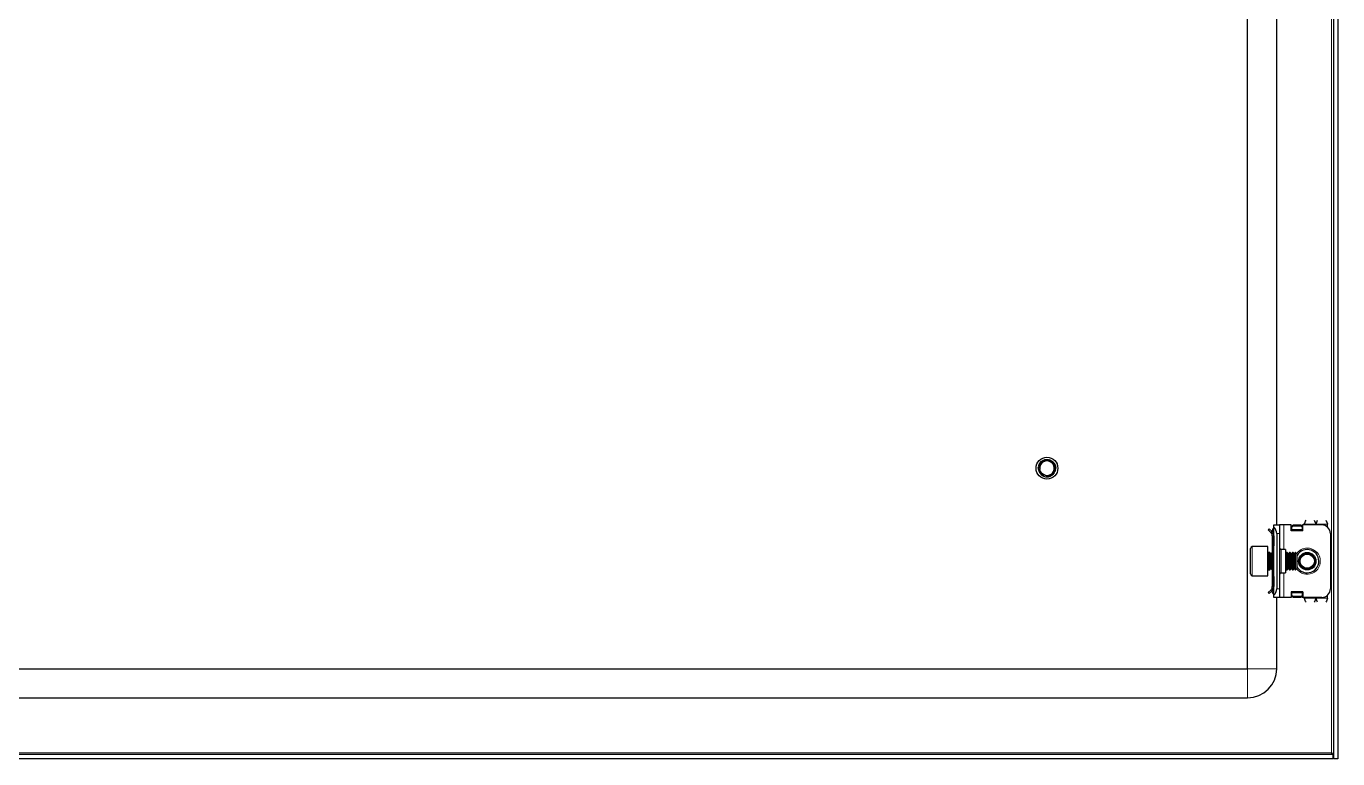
# Model space of a CAD drawing. Header units: millimetres. Extents: x -461 to 1739, y -353 to 961.
# Drawn here: x 1287.9 to 1738.9, y -188.4 to 63.7 of the extents above; entities that cross this region are included whole.
import ezdxf

# ---------------------------------------------------------------- set-up
doc = ezdxf.new("R2010")
doc.units = ezdxf.units.MM

msp = doc.modelspace()

# ---------------------------------------------------------------- linework, layer by layer
at = {"color": 7, "linetype": 'Continuous', "lineweight": 25}
for p, q in [((1737.42, 772.59), (1737.42, -188.41)), ((1738.92, 772.59), (1738.92, -188.41)), ((1707.92, -157.41), (1707.92, 741.59)), ((1717.92, -107.91), (1717.92, 279.59)), ((1637.95, -85.58), (1638.23, -85.51)), ((1638.33, -85.47), (1638.28, -85.48)), ((1639.46, -85.46), (1639.42, -85.46)), ((1639.64, -85.5), (1639.6, -85.49)), ((1639.82, -85.55), (1639.78, -85.54)), ((1640, -85.61), (1639.96, -85.6)), ((1635.92, -88.41), (1635.92, -88.41)), ((1635.93, -88.22), (1635.99, -87.91)), ((1635.93, -88.22), (1635.93, -88.27)), ((1635.95, -88.01), (1635.95, -88.06)), ((1635.99, -87.81), (1635.98, -87.86)), ((1636.03, -87.61), (1636.02, -87.66)), ((1636.09, -87.43), (1636.08, -87.48)), ((1636.14, -87.29), (1636.24, -87.11)), ((1636.15, -87.3), (1636.26, -87.11)), ((1636.63, -89.28), (1636.47, -88.87)), ((1636.66, -86.45), (1636.82, -86.32)), ((1637.39, -85.84), (1637.66, -85.71)), ((1640.36, -85.78), (1640.31, -85.75)), ((1640.36, -85.78), (1640.35, -85.89)), ((1640.53, -85.88), (1640.49, -85.86)), ((1640.7, -86), (1640.66, -85.97)), ((1640.7, -86), (1640.91, -86.18)), ((1640.87, -86.13), (1640.83, -86.1)), ((1641.02, -86.26), (1640.98, -86.23)), ((1641.15, -86.4), (1641.12, -86.37)), ((1641.74, -87.38), (1641.74, -87.37)), ((1641.84, -89.12), (1641.76, -89.35)), ((1641.8, -87.55), (1641.78, -87.51)), ((1641.79, -89.31), (1641.8, -89.26)), ((1641.85, -87.73), (1641.83, -87.69)), ((1641.84, -89.12), (1641.85, -89.07)), ((1641.88, -87.91), (1641.87, -87.87)), ((1641.88, -88.92), (1641.89, -88.87)), ((1641.91, -88.1), (1641.9, -88.06)), ((1641.92, -88.3), (1641.9, -88.54)), ((1641.92, -88.51), (1641.9, -88.76)), ((1641.91, -88.71), (1641.91, -88.66)), ((1641.92, -88.3), (1641.92, -88.25)), ((1641.92, -88.51), (1641.92, -88.46)), ((1636.76, -90.49), (1636.64, -90.36)), ((1636.65, -90.37), (1636.67, -90.39)), ((1636.76, -90.49), (1636.8, -90.53)), ((1636.91, -90.63), (1636.94, -90.67)), ((1637.06, -90.77), (1637.1, -90.8)), ((1637.23, -90.89), (1637.27, -90.92)), ((1638.73, -91.41), (1639.47, -91.34)), ((1639.62, -91.33), (1639.66, -91.32)), ((1639.81, -91.28), (1639.85, -91.27)), ((1640, -91.21), (1640.04, -91.2)), ((1640.37, -91.04), (1640.15, -91.12)), ((1640.19, -91.13), (1640.23, -91.11)), ((1640.55, -90.94), (1640.35, -91.05)), ((1640.37, -90.97), (1640.42, -91.02)), ((1640.37, -91.04), (1640.42, -91.02)), ((1641, -90.58), (1641.03, -90.55)), ((1716.92, -107.91), (1718.92, -107.91)), ((1716.92, -108.68), (1716.92, -107.91)), ((1718.92, -107.91), (1718.92, -110.91)), ((1720.42, -107.91), (1718.92, -107.91)), ((1722.92, -107.91), (1720.42, -107.91)), ((1722.92, -109.91), (1722.92, -107.91)), ((1723.17, -108.29), (1723.67, -107.94)), ((1723.67, -107.94), (1723.67, -108.29)), ((1723.67, -107.94), (1726.17, -107.94)), ((1726.17, -108.29), (1726.17, -107.94)), ((1726.17, -107.94), (1726.67, -108.29)), ((1726.72, -108.03), (1726.72, -109.91)), ((1726.92, -108.03), (1726.72, -108.03)), ((1726.92, -109.91), (1726.92, -107.91)), ((1733.42, -107.91), (1726.92, -107.91)), ((1727.42, -107.91), (1727.42, -107.66)), ((1735.42, -108.68), (1735.42, -107.66)), ((1715.36, -109.27), (1715.01, -109.63)), ((1715.99, -110.6), (1715.01, -109.63)), ((1716.34, -110.25), (1715.36, -109.27)), ((1715.99, -110.6), (1716.34, -110.25)), ((1716.42, -109.91), (1716.42, -110.31)), ((1716.42, -111.66), (1716.92, -111.66)), ((1716.42, -111.66), (1716.42, -115.16)), ((1716.72, -109.21), (1716.92, -109)), ((1716.92, -132.15), (1716.92, -108.68)), ((1716.92, -111.66), (1716.92, -115.16)), ((1717.92, -110.91), (1717.92, -129.91)), ((1718.92, -110.91), (1718.92, -129.91)), ((1726.92, -109.91), (1722.92, -109.91)), ((1723.67, -108.29), (1723.17, -108.65)), ((1723.17, -108.65), (1723.17, -108.29)), ((1723.17, -109.56), (1723.17, -108.65)), ((1723.17, -109.91), (1723.17, -109.56)), ((1723.67, -108.29), (1726.17, -108.29)), ((1726.67, -108.65), (1726.17, -108.29)), ((1726.67, -108.29), (1726.67, -108.65)), ((1726.67, -108.65), (1726.67, -109.56)), ((1726.67, -109.56), (1726.67, -109.91)), ((1736.42, -110.91), (1736.42, -129.91)), ((1708.92, -118.04), (1708.92, -116.01)), ((1714.92, -115.41), (1709.52, -115.41)), ((1714.92, -117.72), (1714.92, -115.41)), ((1716.92, -115.16), (1716.42, -115.16)), ((1716.42, -115.16), (1716.42, -117.41)), ((1720.92, -116.41), (1719.42, -116.41)), ((1720.92, -116.41), (1720.92, -124.41)), ((1708.92, -124.81), (1708.92, -118.04)), ((1714.92, -125.41), (1714.92, -117.72)), ((1715.54, -117.41), (1715.17, -117.41)), ((1715.92, -117.97), (1715.54, -117.41)), ((1715.54, -122.94), (1715.54, -117.41)), ((1716.31, -117.41), (1715.92, -117.97)), ((1715.92, -122.47), (1715.92, -117.97)), ((1716.54, -117.41), (1716.31, -117.41)), ((1716.31, -122.94), (1716.31, -117.41)), ((1716.92, -117.97), (1716.54, -117.41)), ((1716.54, -122.94), (1716.54, -117.41)), ((1721.31, -117.41), (1720.92, -117.97)), ((1721.54, -117.41), (1721.31, -117.41)), ((1721.31, -122.94), (1721.31, -117.41)), ((1721.92, -117.97), (1721.54, -117.41)), ((1721.54, -122.94), (1721.54, -117.41)), ((1722.31, -117.41), (1721.92, -117.97)), ((1721.92, -122.47), (1721.92, -117.97)), ((1722.54, -117.41), (1722.31, -117.41)), ((1722.31, -122.94), (1722.31, -117.41)), ((1722.92, -117.97), (1722.54, -117.41)), ((1722.54, -122.94), (1722.54, -117.41)), ((1723.31, -117.41), (1722.92, -117.97)), ((1722.92, -122.47), (1722.92, -117.97)), ((1723.54, -117.41), (1723.31, -117.41)), ((1723.31, -122.94), (1723.31, -117.41)), ((1723.92, -117.97), (1723.54, -117.41)), ((1723.54, -122.94), (1723.54, -117.41)), ((1724.31, -117.41), (1723.92, -117.97)), ((1723.92, -122.47), (1723.92, -117.97)), ((1724.37, -117.41), (1724.31, -117.41)), ((1724.31, -122.94), (1724.31, -117.41)), ((1724.92, -117.97), (1724.37, -117.41)), ((1724.37, -118.8), (1724.37, -117.41)), ((1724.37, -123.41), (1724.37, -118.8)), ((1724.92, -119.1), (1724.92, -117.97)), ((1724.92, -122.86), (1724.92, -119.1)), ((1709.52, -125.41), (1714.92, -125.41)), ((1715.17, -123.41), (1715.54, -123.41)), ((1715.54, -123.41), (1715.92, -122.86)), ((1715.54, -123.41), (1715.54, -122.94)), ((1715.92, -122.86), (1715.92, -122.47)), ((1715.92, -122.86), (1716.31, -123.41)), ((1716.31, -123.41), (1716.31, -122.94)), ((1716.31, -123.41), (1716.54, -123.41)), ((1716.42, -123.41), (1716.42, -125.66)), ((1716.42, -125.66), (1716.42, -129.16)), ((1716.42, -125.66), (1716.92, -125.66)), ((1716.54, -123.41), (1716.92, -122.86)), ((1716.54, -123.41), (1716.54, -122.94)), ((1716.92, -125.66), (1716.92, -129.16)), ((1719.42, -124.41), (1720.92, -124.41)), ((1720.92, -122.86), (1721.31, -123.41)), ((1721.31, -123.41), (1721.31, -122.94)), ((1721.31, -123.41), (1721.54, -123.41)), ((1721.54, -123.41), (1721.92, -122.86)), ((1721.54, -123.41), (1721.54, -122.94)), ((1721.92, -122.86), (1721.92, -122.47)), ((1721.92, -122.86), (1722.31, -123.41)), ((1722.31, -123.41), (1722.31, -122.94)), ((1722.31, -123.41), (1722.54, -123.41)), ((1722.54, -123.41), (1722.92, -122.86)), ((1722.54, -123.41), (1722.54, -122.94)), ((1722.92, -122.86), (1722.92, -122.47)), ((1722.92, -122.86), (1723.31, -123.41)), ((1723.31, -123.41), (1723.31, -122.94)), ((1723.31, -123.41), (1723.54, -123.41)), ((1723.54, -123.41), (1723.92, -122.86)), ((1723.54, -123.41), (1723.54, -122.94)), ((1723.92, -122.86), (1723.92, -122.47)), ((1723.92, -122.86), (1724.31, -123.41)), ((1724.31, -123.41), (1724.31, -122.94)), ((1724.31, -123.41), (1724.37, -123.41)), ((1724.37, -123.41), (1724.92, -122.86)), ((1715.99, -130.22), (1715.01, -131.2)), ((1716.34, -130.58), (1715.36, -131.55)), ((1715.99, -130.22), (1716.34, -130.58)), ((1716.42, -129.16), (1716.92, -129.16)), ((1716.42, -130.91), (1716.42, -130.45)), ((1718.92, -129.91), (1718.92, -132.91)), ((1715.36, -131.55), (1715.01, -131.2)), ((1716.92, -131.83), (1716.72, -131.62)), ((1716.92, -132.91), (1716.92, -132.15)), ((1718.92, -132.91), (1716.92, -132.91)), ((1717.92, -157.41), (1717.92, -132.91)), ((1720.42, -132.91), (1718.92, -132.91)), ((1722.92, -132.91), (1720.42, -132.91)), ((1726.92, -130.91), (1722.92, -130.91)), ((1722.92, -130.91), (1722.92, -132.91)), ((1723.17, -131.27), (1723.17, -130.91)), ((1723.17, -132.18), (1723.17, -131.27)), ((1723.17, -132.18), (1723.67, -132.53)), ((1723.17, -132.53), (1723.17, -132.18)), ((1723.67, -132.89), (1723.17, -132.53)), ((1726.17, -132.53), (1723.67, -132.53)), ((1723.67, -132.53), (1723.67, -132.89)), ((1726.17, -132.89), (1723.67, -132.89)), ((1726.17, -132.53), (1726.67, -132.18)), ((1726.17, -132.89), (1726.17, -132.53)), ((1726.67, -132.53), (1726.17, -132.89)), ((1726.67, -130.91), (1726.67, -131.27)), ((1726.67, -131.27), (1726.67, -132.18)), ((1726.67, -132.18), (1726.67, -132.53)), ((1726.72, -130.91), (1726.72, -132.8)), ((1726.72, -132.8), (1726.92, -132.8)), ((1726.92, -130.91), (1726.92, -132.91)), ((1733.42, -132.91), (1726.92, -132.91)), ((1727.42, -133.16), (1727.42, -132.91)), ((1735.42, -133.16), (1735.42, -132.15)), ((823.92, -157.41), (1707.92, -157.41)), ((1278.42, -167.41), (1707.92, -167.41)), ((1737.22, -186.91), (794.62, -186.91)), ((1737.22, -188.41), (794.62, -188.41)), ((1736.82, -186.31), (1737.07, -186.91)), ((1737.22, -186.91), (1737.22, -188.41)), ((1738.92, -188.41), (1737.42, -188.41))]:
    msp.add_line(p, q, dxfattribs=at)
at = {"color": 8, "linetype": 'Continuous', "lineweight": 18}
for p, q in [((1736.82, 770.49), (1736.82, -186.31)), ((1720.42, -107.91), (1720.42, -116.41)), ((1727.42, -107.66), (1731.42, -107.66)), ((1735.42, -107.66), (1731.42, -107.66)), ((1716.92, -109.91), (1716.42, -109.91)), ((1716.92, -109.41), (1716.72, -109.21)), ((1718.92, -110.91), (1717.92, -110.91)), ((1726.67, -109.56), (1723.17, -109.56)), ((1709.52, -115.41), (1709.52, -117.72)), ((1719.42, -116.41), (1719.42, -124.41)), ((1709.52, -117.72), (1709.52, -125.41)), ((1715.17, -117.41), (1715.17, -123.41)), ((1720.42, -124.41), (1720.42, -132.91)), ((1717.92, -129.91), (1718.92, -129.91)), ((1716.92, -130.91), (1716.42, -130.91)), ((1716.92, -131.41), (1716.72, -131.62)), ((1723.17, -131.27), (1726.67, -131.27)), ((1731.42, -133.16), (1727.42, -133.16)), ((1735.42, -133.16), (1731.42, -133.16)), ((1707.92, -157.41), (1707.92, -167.41)), ((1707.92, -157.41), (1717.92, -157.41)), ((1736.82, -186.31), (795.02, -186.31))]:
    msp.add_line(p, q, dxfattribs=at)
at = {"color": 7, "linetype": 'Continuous', "lineweight": 25}
for centre, radius in [((1638.92, -88.41), 3.75), ((1728.42, -120.41), 3), ((1728.42, -120.41), 2.76), ((1728.42, -120.41), 2.45)]:
    msp.add_circle(centre, radius, dxfattribs=at)
for centre, radius, start, end in [((1638.92, -88.41), 3, 180, 220.7437), ((1638.92, -88.41), 2.5, 168.5944, 190.5165), ((1638.92, -88.41), 2.5, 108.5944, 168.5944), ((1638.92, -88.41), 2.5, 48.5944, 108.5944), ((1638.92, -88.41), 2.5, 288.5944, 348.5944), ((1638.92, -88.41), 2.5, 348.5944, 48.5944), ((1638.92, -88.41), 3, 239.9286, 266.2193), ((1638.92, -88.41), 2.5, 255.8881, 288.5944), ((1733.42, -110.91), 3, 0, 90), ((1717.42, -109.91), 1, 135, 180), ((1714.92, -110.91), 3, 0, 48.1897), ((1709.52, -116.01), 0.6, 90, 180), ((1715.17, -117.16), 0.25, 180, 270), ((1719.42, -115.91), 0.5, 180, 270), ((1728.42, -120.41), 4, 270, 151.045), ((1709.52, -124.81), 0.6, 180, 270), ((1715.17, -123.66), 0.25, 90, 180), ((1719.42, -124.91), 0.5, 90, 180), ((1728.42, -120.41), 4, 208.955, 270), ((1714.92, -129.91), 3, 311.8103, 0), ((1733.42, -129.91), 3, 270, 0), ((1717.42, -130.91), 1, 180, 225), ((1707.92, -157.41), 10, 270, 0)]:
    msp.add_arc(centre, radius, start, end, dxfattribs=at)
at = {"color": 8, "linetype": 'Continuous', "lineweight": 18}
for start, end in [(215.4622, 90), (90, 144.5378)]:
    msp.add_arc((1728.42, -120.41), 4.5, start, end, dxfattribs=at)
at = {"color": 7, "linetype": 'Continuous', "lineweight": 25}
for points, knots in [([(1637.75, -85.65), (1637.75, -85.65), (1637.73, -85.66), (1637.72, -85.67), (1637.71, -85.67)], [0, 0, 0, 0, 0.476486, 1, 1, 1, 1]), ([(1637.84, -86.07), (1637.85, -86.05), (1637.85, -86), (1637.84, -85.91), (1637.81, -85.82), (1637.77, -85.74), (1637.73, -85.69), (1637.71, -85.67)], [0, 0, 0, 0, 0.114393, 0.350182, 0.585971, 0.790611, 1, 1, 1, 1]), ([(1637.75, -85.65), (1637.77, -85.64), (1637.84, -85.62), (1637.9, -85.6), (1637.95, -85.6)], [0, 0, 0, 0, 0.301025, 1, 1, 1, 1]), ([(1637.75, -85.65), (1637.78, -85.67), (1637.83, -85.72), (1637.89, -85.8), (1637.93, -85.88), (1637.95, -85.96), (1637.96, -86.03), (1637.95, -86.06), (1637.95, -86.07)], [0, 0, 0, 0, 0.218347, 0.41099, 0.598711, 0.777744, 0.945667, 1, 1, 1, 1]), ([(1637.95, -85.58), (1637.94, -85.58), (1637.92, -85.59), (1637.91, -85.59), (1637.9, -85.59)], [0, 0, 0, 0, 0.476579, 1, 1, 1, 1]), ([(1637.98, -86.07), (1637.98, -86.07), (1637.99, -86.03), (1638, -85.96), (1638, -85.86), (1637.98, -85.76), (1637.95, -85.67), (1637.92, -85.62), (1637.9, -85.59)], [0, 0, 0, 0, 0.019058, 0.219488, 0.419831, 0.620151, 0.807785, 1, 1, 1, 1]), ([(1637.95, -85.58), (1637.97, -85.6), (1638.02, -85.65), (1638.06, -85.74), (1638.09, -85.82), (1638.1, -85.9), (1638.09, -85.98), (1638.08, -86.02), (1638.08, -86.03)], [0, 0, 0, 0, 0.213002, 0.396975, 0.575181, 0.744364, 0.902779, 1, 1, 1, 1]), ([(1638.14, -85.52), (1638.13, -85.52), (1638.12, -85.52), (1638.1, -85.53), (1638.09, -85.53)], [0, 0, 0, 0, 0.478977, 1, 1, 1, 1]), ([(1638.1, -86.03), (1638.11, -86.01), (1638.13, -85.95), (1638.15, -85.87), (1638.16, -85.78), (1638.15, -85.66), (1638.11, -85.58), (1638.09, -85.53)], [0, 0, 0, 0, 0.147065, 0.321231, 0.495346, 0.669443, 1, 1, 1, 1]), ([(1638.14, -85.52), (1638.16, -85.55), (1638.2, -85.6), (1638.23, -85.69), (1638.24, -85.77), (1638.24, -85.86), (1638.22, -85.93), (1638.19, -85.99), (1638.17, -86.02), (1638.17, -86.03)], [0, 0, 0, 0, 0.195461, 0.359649, 0.517607, 0.666788, 0.806268, 0.936243, 1, 1, 1, 1]), ([(1638.21, -85.98), (1638.21, -85.98), (1638.25, -85.93), (1638.28, -85.85), (1638.31, -85.73), (1638.31, -85.65), (1638.3, -85.56), (1638.29, -85.51), (1638.28, -85.48)], [0, 0, 0, 0, 0.001313, 0.309582, 0.493731, 0.677835, 0.837663, 1, 1, 1, 1]), ([(1638.33, -85.47), (1638.34, -85.5), (1638.36, -85.55), (1638.38, -85.64), (1638.38, -85.72), (1638.36, -85.8), (1638.33, -85.89), (1638.28, -85.94), (1638.25, -85.98)], [0, 0, 0, 0, 0.162579, 0.32416, 0.478216, 0.623372, 0.759205, 1, 1, 1, 1]), ([(1638.28, -85.49), (1638.3, -85.48), (1638.42, -85.44), (1638.55, -85.43), (1638.66, -85.43)], [0, 0, 0, 0, 0.169871, 1, 1, 1, 1]), ([(1638.33, -85.47), (1638.36, -85.47), (1638.68, -85.41), (1639.32, -85.4), (1639.97, -85.58), (1640.31, -85.75), (1640.37, -85.79)], [0, 0, 0, 0, 0.044285, 0.46488, 0.894202, 1, 1, 1, 1]), ([(1638.76, -85.44), (1638.83, -85.43), (1638.99, -85.4), (1639.16, -85.42), (1639.27, -85.43)], [0, 0, 0, 0, 0.399625, 1, 1, 1, 1]), ([(1639.42, -85.47), (1639.47, -85.48), (1639.62, -85.48), (1639.77, -85.53), (1639.86, -85.56)], [0, 0, 0, 0, 0.353316, 1, 1, 1, 1]), ([(1636.41, -88.13), (1636.41, -88.14), (1636.39, -88.17), (1636.35, -88.22), (1636.3, -88.28), (1636.23, -88.33), (1636.15, -88.37), (1636.07, -88.4), (1635.99, -88.41), (1635.95, -88.41), (1635.92, -88.41)], [0, 0, 0, 0, 0.060221, 0.18113, 0.301988, 0.42281, 0.589437, 0.75603, 0.87711, 1, 1, 1, 1]), ([(1635.92, -88.42), (1635.92, -88.37), (1635.92, -88.29), (1635.94, -88.22), (1635.94, -88.19)], [0, 0, 0, 0, 0.659859, 1, 1, 1, 1]), ([(1635.92, -88.42), (1635.96, -88.41), (1636.02, -88.37), (1636.11, -88.35), (1636.17, -88.34), (1636.2, -88.34)], [0, 0, 0, 0, 0.371226, 0.708872, 1, 1, 1, 1]), ([(1636.86, -90.2), (1636.83, -90.17), (1636.58, -89.95), (1636.24, -89.49), (1636, -88.88), (1635.94, -88.53), (1635.92, -88.41)], [0, 0, 0, 0, 0.050685, 0.485619, 0.826643, 1, 1, 1, 1]), ([(1635.93, -88.22), (1635.96, -88.2), (1636.03, -88.17), (1636.12, -88.16), (1636.22, -88.16), (1636.3, -88.17), (1636.35, -88.19), (1636.37, -88.2)], [0, 0, 0, 0, 0.235039, 0.445532, 0.651268, 0.847853, 1, 1, 1, 1]), ([(1636.28, -88.29), (1636.25, -88.27), (1636.2, -88.25), (1636.1, -88.24), (1636.01, -88.24), (1635.96, -88.26), (1635.93, -88.27)], [0, 0, 0, 0, 0.237597, 0.516729, 0.755527, 1, 1, 1, 1]), ([(1635.95, -88.01), (1635.99, -88), (1636.05, -87.98), (1636.15, -87.97), (1636.24, -87.98), (1636.32, -88.01), (1636.38, -88.04), (1636.41, -88.06), (1636.42, -88.07)], [0, 0, 0, 0, 0.214065, 0.402363, 0.585629, 0.760234, 0.923894, 1, 1, 1, 1]), ([(1636.39, -88.17), (1636.36, -88.15), (1636.31, -88.11), (1636.22, -88.08), (1636.13, -88.05), (1636.03, -88.05), (1635.98, -88.06), (1635.95, -88.06)], [0, 0, 0, 0, 0.189173, 0.404697, 0.62022, 0.807935, 1, 1, 1, 1]), ([(1636.45, -88.06), (1636.44, -88.05), (1636.41, -88.02), (1636.34, -87.96), (1636.26, -87.91), (1636.17, -87.87), (1636.07, -87.85), (1636.01, -87.86), (1635.98, -87.86)], [0, 0, 0, 0, 0.069872, 0.258455, 0.446951, 0.635422, 0.81547, 1, 1, 1, 1]), ([(1635.99, -87.81), (1636.02, -87.8), (1636.09, -87.79), (1636.18, -87.79), (1636.27, -87.82), (1636.34, -87.85), (1636.4, -87.89), (1636.43, -87.93), (1636.45, -87.94)], [0, 0, 0, 0, 0.208898, 0.388587, 0.562428, 0.727295, 0.881578, 1, 1, 1, 1]), ([(1636.45, -87.92), (1636.44, -87.9), (1636.4, -87.85), (1636.34, -87.79), (1636.27, -87.74), (1636.19, -87.7), (1636.11, -87.67), (1636.05, -87.66), (1636.02, -87.66)], [0, 0, 0, 0, 0.137266, 0.30795, 0.478578, 0.649185, 0.822833, 1, 1, 1, 1]), ([(1636.03, -87.61), (1636.06, -87.61), (1636.12, -87.61), (1636.21, -87.63), (1636.29, -87.66), (1636.36, -87.7), (1636.41, -87.75), (1636.46, -87.81), (1636.47, -87.84), (1636.48, -87.86)], [0, 0, 0, 0, 0.165667, 0.330522, 0.488809, 0.638525, 0.778629, 0.909213, 1, 1, 1, 1]), ([(1636.45, -87.78), (1636.45, -87.76), (1636.42, -87.72), (1636.37, -87.66), (1636.3, -87.59), (1636.23, -87.53), (1636.15, -87.5), (1636.1, -87.48), (1636.08, -87.48)], [0, 0, 0, 0, 0.076151, 0.276704, 0.47712, 0.677473, 0.837574, 1, 1, 1, 1]), ([(1636.09, -87.43), (1636.3, -87.01), (1636.61, -86.36), (1637.2, -85.97), (1637.4, -85.83)], [0, 0, 0, 0, 0.657042, 1, 1, 1, 1]), ([(1636.09, -87.43), (1636.12, -87.44), (1636.18, -87.44), (1636.25, -87.48), (1636.32, -87.52), (1636.38, -87.57), (1636.43, -87.63), (1636.46, -87.69), (1636.48, -87.75), (1636.48, -87.78), (1636.48, -87.79)], [0, 0, 0, 0, 0.154027, 0.307095, 0.452862, 0.590123, 0.718565, 0.838856, 0.95247, 1, 1, 1, 1]), ([(1636.16, -87.3), (1636.18, -87.24), (1636.21, -87.12), (1636.27, -87), (1636.31, -86.94)], [0, 0, 0, 0, 0.462482, 1, 1, 1, 1]), ([(1636.29, -87.03), (1636.32, -86.96), (1636.46, -86.61), (1636.78, -86.29), (1637.05, -86.07), (1637.09, -86.04)], [0, 0, 0, 0, 0.17549, 0.867074, 1, 1, 1, 1]), ([(1636.38, -86.89), (1636.39, -86.84), (1636.5, -86.54), (1636.74, -86.33), (1636.95, -86.16)], [0, 0, 0, 0, 0.1718651, 1, 1, 1, 1]), ([(1636.42, -88.08), (1636.41, -88.19), (1636.39, -88.45), (1636.44, -88.72), (1636.47, -88.87)], [0, 0, 0, 0, 0.4085207, 1, 1, 1, 1]), ([(1636.47, -87.92), (1636.47, -87.93), (1636.46, -87.97), (1636.44, -88.03), (1636.42, -88.07), (1636.42, -88.08)], [0, 0, 0, 0, 0.157682, 0.80304, 1, 1, 1, 1]), ([(1637.77, -86.05), (1637.7, -86.09), (1637.38, -86.27), (1636.89, -86.74), (1636.58, -87.33), (1636.49, -87.67), (1636.47, -87.72)], [0, 0, 0, 0, 0.104785, 0.513079, 0.918136, 1, 1, 1, 1]), ([(1636.47, -87.72), (1636.48, -87.76), (1636.49, -87.82), (1636.48, -87.89), (1636.47, -87.92)], [0, 0, 0, 0, 0.544473, 1, 1, 1, 1]), ([(1636.66, -86.45), (1636.65, -86.45), (1636.64, -86.47), (1636.62, -86.49), (1636.61, -86.5)], [0, 0, 0, 0, 0.2967964, 1, 1, 1, 1]), ([(1637.92, -90.65), (1637.84, -90.61), (1637.52, -90.45), (1637.01, -90.04), (1636.76, -89.53), (1636.63, -89.28)], [0, 0, 0, 0, 0.1306517, 0.5600073, 1, 1, 1, 1]), ([(1636.65, -90.37), (1636.67, -90.35), (1636.7, -90.3), (1636.76, -90.24), (1636.82, -90.21), (1636.85, -90.2), (1636.86, -90.2)], [0, 0, 0, 0, 0.315056, 0.630194, 0.945514, 1, 1, 1, 1]), ([(1636.78, -86.31), (1636.78, -86.32), (1636.77, -86.33), (1636.76, -86.34), (1636.75, -86.34)], [0, 0, 0, 0, 0.484232, 1, 1, 1, 1]), ([(1636.86, -90.2), (1636.87, -90.19), (1636.91, -90.18), (1637, -90.17), (1637.1, -90.19), (1637.19, -90.23), (1637.27, -90.28), (1637.35, -90.36), (1637.43, -90.48), (1637.45, -90.56), (1637.46, -90.6)], [0, 0, 0, 0, 0.0736464, 0.1695635, 0.351373, 0.4388934, 0.519676, 0.6829056, 0.8511995, 1, 1, 1, 1]), ([(1636.92, -86.18), (1636.91, -86.19), (1636.9, -86.2), (1636.89, -86.21), (1636.88, -86.21)], [0, 0, 0, 0, 0.485158, 1, 1, 1, 1]), ([(1637.06, -86.06), (1637.06, -86.07), (1637.04, -86.08), (1637.03, -86.09), (1637.03, -86.09)], [0, 0, 0, 0, 0.484546, 1, 1, 1, 1]), ([(1637.22, -85.95), (1637.21, -85.95), (1637.2, -85.96), (1637.19, -85.97), (1637.18, -85.97)], [0, 0, 0, 0, 0.4826873, 1, 1, 1, 1]), ([(1637.22, -85.95), (1637.23, -85.94), (1637.28, -85.9), (1637.34, -85.88), (1637.38, -85.86)], [0, 0, 0, 0, 0.230751, 1, 1, 1, 1]), ([(1637.39, -85.84), (1637.38, -85.84), (1637.37, -85.85), (1637.35, -85.86), (1637.35, -85.86)], [0, 0, 0, 0, 0.4801941, 1, 1, 1, 1]), ([(1637.39, -85.84), (1637.42, -85.86), (1637.48, -85.89), (1637.55, -85.96), (1637.58, -86.01), (1637.6, -86.04)], [0, 0, 0, 0, 0.3628583, 0.6934345, 1, 1, 1, 1]), ([(1637.75, -86.1), (1637.73, -86.09), (1637.69, -86.09), (1637.63, -86.06), (1637.55, -86.01), (1637.47, -85.93), (1637.43, -85.87), (1637.4, -85.83)], [0, 0, 0, 0, 0.084477, 0.253367, 0.470159, 0.686909, 1, 1, 1, 1]), ([(1637.57, -85.74), (1637.56, -85.74), (1637.54, -85.75), (1637.53, -85.76), (1637.52, -85.76)], [0, 0, 0, 0, 0.477867, 1, 1, 1, 1]), ([(1637.68, -86.04), (1637.68, -86.02), (1637.67, -85.97), (1637.63, -85.9), (1637.59, -85.82), (1637.54, -85.78), (1637.52, -85.76)], [0, 0, 0, 0, 0.154183, 0.462567, 0.728091, 1, 1, 1, 1]), ([(1637.57, -85.74), (1637.6, -85.76), (1637.65, -85.8), (1637.72, -85.87), (1637.77, -85.95), (1637.79, -86.02), (1637.8, -86.05), (1637.8, -86.06)], [0, 0, 0, 0, 0.2607623, 0.4948046, 0.7237939, 0.9427899, 1, 1, 1, 1]), ([(1638.13, -86.04), (1638.11, -86.05), (1638.07, -86.06), (1637.99, -86.07), (1637.89, -86.07), (1637.82, -86.06), (1637.78, -86.05), (1637.77, -86.05)], [0, 0, 0, 0, 0.0990109, 0.3882762, 0.6130099, 0.8953836, 1, 1, 1, 1]), ([(1638.39, -85.81), (1638.39, -85.83), (1638.36, -85.88), (1638.3, -85.95), (1638.21, -86.01), (1638.15, -86.03), (1638.13, -86.04)], [0, 0, 0, 0, 0.153621, 0.528305, 0.811762, 1, 1, 1, 1]), ([(1638.25, -85.98), (1638.27, -85.96), (1638.32, -85.92), (1638.37, -85.86), (1638.39, -85.82), (1638.39, -85.81)], [0, 0, 0, 0, 0.4133204, 0.8335068, 1, 1, 1, 1]), ([(1640.37, -86.09), (1640.31, -86.06), (1639.98, -85.88), (1639.31, -85.7), (1638.69, -85.74), (1638.39, -85.81), (1638.39, -85.81)], [0, 0, 0, 0, 0.102158, 0.551599, 0.99962, 1, 1, 1, 1]), ([(1640.29, -86.07), (1640.29, -86.06), (1640.29, -86.03), (1640.3, -85.97), (1640.32, -85.88), (1640.36, -85.82), (1640.37, -85.79)], [0, 0, 0, 0, 0.058255, 0.305509, 0.64716, 1, 1, 1, 1]), ([(1640.37, -86.09), (1640.39, -86.07), (1640.43, -86.02), (1640.47, -85.94), (1640.48, -85.88), (1640.49, -85.86)], [0, 0, 0, 0, 0.351509, 0.671861, 1, 1, 1, 1]), ([(1640.58, -86.54), (1640.57, -86.53), (1640.53, -86.5), (1640.48, -86.43), (1640.43, -86.35), (1640.4, -86.26), (1640.38, -86.18), (1640.37, -86.12), (1640.37, -86.09)], [0, 0, 0, 0, 0.066273, 0.267344, 0.423096, 0.618734, 0.814089, 1, 1, 1, 1]), ([(1640.53, -85.88), (1640.53, -85.92), (1640.53, -85.99), (1640.5, -86.08), (1640.45, -86.16), (1640.42, -86.21), (1640.39, -86.23), (1640.39, -86.23)], [0, 0, 0, 0, 0.275174, 0.522846, 0.765225, 0.99702, 1, 1, 1, 1]), ([(1640.39, -90.97), (1640.46, -90.92), (1640.81, -90.69), (1641.3, -90.18), (1641.53, -89.63), (1641.63, -89.38)], [0, 0, 0, 0, 0.128781, 0.613629, 1, 1, 1, 1]), ([(1640.41, -86.28), (1640.42, -86.28), (1640.46, -86.25), (1640.52, -86.2), (1640.59, -86.13), (1640.64, -86.05), (1640.65, -86), (1640.66, -85.97)], [0, 0, 0, 0, 0.084965, 0.329338, 0.573716, 0.784411, 1, 1, 1, 1]), ([(1640.7, -86), (1640.7, -86.03), (1640.69, -86.1), (1640.65, -86.19), (1640.6, -86.27), (1640.54, -86.33), (1640.49, -86.37), (1640.46, -86.38), (1640.45, -86.38)], [0, 0, 0, 0, 0.2228312, 0.4200991, 0.6124087, 0.7958503, 0.9678945, 1, 1, 1, 1]), ([(1640.47, -86.41), (1640.47, -86.41), (1640.5, -86.4), (1640.57, -86.37), (1640.65, -86.32), (1640.73, -86.25), (1640.79, -86.18), (1640.81, -86.12), (1640.83, -86.1)], [0, 0, 0, 0, 0.002693, 0.20821, 0.413641, 0.619057, 0.807274, 1, 1, 1, 1]), ([(1640.87, -86.13), (1640.86, -86.16), (1640.84, -86.23), (1640.79, -86.31), (1640.73, -86.38), (1640.66, -86.43), (1640.6, -86.46), (1640.54, -86.47), (1640.52, -86.48)], [0, 0, 0, 0, 0.203485, 0.379971, 0.551008, 0.713426, 0.865499, 1, 1, 1, 1]), ([(1640.57, -86.49), (1640.6, -86.49), (1640.67, -86.47), (1640.76, -86.44), (1640.84, -86.38), (1640.92, -86.32), (1640.96, -86.26), (1640.98, -86.23)], [0, 0, 0, 0, 0.190996, 0.383798, 0.576553, 0.78528, 1, 1, 1, 1]), ([(1641.03, -86.62), (1641.02, -86.62), (1640.99, -86.63), (1640.94, -86.65), (1640.85, -86.66), (1640.75, -86.64), (1640.65, -86.6), (1640.6, -86.55), (1640.58, -86.54)], [0, 0, 0, 0, 0.045866, 0.230744, 0.387461, 0.658246, 0.861978, 1, 1, 1, 1]), ([(1641.02, -86.26), (1641, -86.3), (1640.97, -86.36), (1640.91, -86.43), (1640.85, -86.48), (1640.78, -86.52), (1640.71, -86.55), (1640.66, -86.55), (1640.64, -86.55)], [0, 0, 0, 0, 0.211659, 0.390361, 0.562352, 0.724819, 0.876696, 1, 1, 1, 1]), ([(1640.66, -86.57), (1640.67, -86.57), (1640.73, -86.57), (1640.83, -86.55), (1640.94, -86.51), (1641.04, -86.45), (1641.09, -86.4), (1641.12, -86.37)], [0, 0, 0, 0, 0.046579, 0.3626876, 0.5517357, 0.7407531, 1, 1, 1, 1]), ([(1640.66, -86.6), (1640.69, -86.61), (1640.75, -86.63), (1640.85, -86.64), (1640.94, -86.64), (1641, -86.62), (1641.03, -86.62)], [0, 0, 0, 0, 0.2517951, 0.502165, 0.752314, 1, 1, 1, 1]), ([(1641.15, -86.4), (1641.13, -86.43), (1641.1, -86.48), (1641.04, -86.53), (1640.97, -86.58), (1640.89, -86.61), (1640.82, -86.62), (1640.76, -86.62), (1640.72, -86.61), (1640.71, -86.61)], [0, 0, 0, 0, 0.169226, 0.337427, 0.497935, 0.649179, 0.790582, 0.922688, 1, 1, 1, 1]), ([(1641.3, -90.2), (1641.26, -90.27), (1641.14, -90.48), (1640.95, -90.63), (1640.83, -90.73)], [0, 0, 0, 0, 0.338449, 1, 1, 1, 1]), ([(1641.76, -88.45), (1641.76, -88.38), (1641.74, -87.99), (1641.56, -87.32), (1641.2, -86.84), (1641.03, -86.62)], [0, 0, 0, 0, 0.108003, 0.585763, 1, 1, 1, 1]), ([(1641.15, -86.4), (1641.27, -86.55), (1641.55, -86.9), (1641.84, -87.56), (1641.9, -88.07), (1641.92, -88.33)], [0, 0, 0, 0, 0.274163, 0.639603, 1, 1, 1, 1]), ([(1641.24, -86.53), (1641.28, -86.57), (1641.42, -86.71), (1641.51, -86.88), (1641.57, -87)], [0, 0, 0, 0, 0.288707, 1, 1, 1, 1]), ([(1641.63, -89.38), (1641.62, -89.38), (1641.59, -89.37), (1641.54, -89.34), (1641.48, -89.3), (1641.43, -89.24), (1641.39, -89.17), (1641.36, -89.06), (1641.36, -88.97), (1641.37, -88.92), (1641.38, -88.91)], [0, 0, 0, 0, 0.022761, 0.192243, 0.346896, 0.477535, 0.588677, 0.783334, 0.968624, 1, 1, 1, 1]), ([(1641.36, -88.98), (1641.36, -89.01), (1641.37, -89.08), (1641.41, -89.16), (1641.46, -89.24), (1641.52, -89.3), (1641.58, -89.35), (1641.61, -89.37), (1641.63, -89.38)], [0, 0, 0, 0, 0.1827374, 0.3634226, 0.5439468, 0.7243733, 0.9047468, 1, 1, 1, 1]), ([(1641.79, -89.31), (1641.76, -89.3), (1641.7, -89.3), (1641.62, -89.28), (1641.54, -89.24), (1641.48, -89.19), (1641.43, -89.14), (1641.39, -89.08), (1641.38, -89.04), (1641.37, -89.02)], [0, 0, 0, 0, 0.164802, 0.328662, 0.485343, 0.633184, 0.771489, 0.900657, 1, 1, 1, 1]), ([(1641.38, -88.91), (1641.38, -88.88), (1641.4, -88.8), (1641.46, -88.7), (1641.52, -88.61), (1641.59, -88.55), (1641.66, -88.5), (1641.72, -88.47), (1641.75, -88.46), (1641.76, -88.45)], [0, 0, 0, 0, 0.125166, 0.336769, 0.488675, 0.640371, 0.791962, 0.943503, 1, 1, 1, 1]), ([(1641.38, -88.95), (1641.39, -88.97), (1641.41, -89.02), (1641.47, -89.08), (1641.54, -89.15), (1641.63, -89.21), (1641.71, -89.24), (1641.77, -89.26), (1641.8, -89.26)], [0, 0, 0, 0, 0.112687, 0.266978, 0.464332, 0.661607, 0.829157, 1, 1, 1, 1]), ([(1641.84, -89.12), (1641.81, -89.12), (1641.74, -89.13), (1641.65, -89.12), (1641.56, -89.09), (1641.49, -89.05), (1641.43, -89), (1641.4, -88.96), (1641.39, -88.94)], [0, 0, 0, 0, 0.207037, 0.38272, 0.55212, 0.712365, 0.86221, 1, 1, 1, 1]), ([(1641.88, -88.92), (1641.85, -88.93), (1641.78, -88.95), (1641.68, -88.95), (1641.6, -88.93), (1641.52, -88.9), (1641.45, -88.86), (1641.42, -88.83), (1641.4, -88.81)], [0, 0, 0, 0, 0.205811, 0.38496, 0.558827, 0.724121, 0.878934, 1, 1, 1, 1]), ([(1641.42, -88.86), (1641.44, -88.89), (1641.48, -88.93), (1641.56, -88.99), (1641.65, -89.04), (1641.75, -89.06), (1641.82, -89.07), (1641.85, -89.07)], [0, 0, 0, 0, 0.183111, 0.381533, 0.579913, 0.787111, 1, 1, 1, 1]), ([(1641.45, -88.73), (1641.47, -88.75), (1641.52, -88.79), (1641.61, -88.84), (1641.71, -88.87), (1641.8, -88.88), (1641.86, -88.87), (1641.89, -88.87)], [0, 0, 0, 0, 0.19243, 0.403622, 0.614801, 0.805152, 1, 1, 1, 1]), ([(1641.91, -88.71), (1641.88, -88.73), (1641.81, -88.75), (1641.71, -88.76), (1641.62, -88.76), (1641.54, -88.74), (1641.49, -88.72), (1641.46, -88.7), (1641.46, -88.7)], [0, 0, 0, 0, 0.2279084, 0.430276, 0.6277069, 0.8161337, 0.9928401, 1, 1, 1, 1]), ([(1641.53, -88.61), (1641.53, -88.62), (1641.57, -88.64), (1641.64, -88.66), (1641.74, -88.68), (1641.83, -88.68), (1641.89, -88.67), (1641.91, -88.66)], [0, 0, 0, 0, 0.050156, 0.304513, 0.55888, 0.776903, 1, 1, 1, 1]), ([(1641.92, -88.51), (1641.89, -88.52), (1641.83, -88.55), (1641.73, -88.58), (1641.65, -88.58), (1641.6, -88.57), (1641.57, -88.57)], [0, 0, 0, 0, 0.293779, 0.558982, 0.818494, 1, 1, 1, 1]), ([(1641.62, -87.12), (1641.63, -87.14), (1641.72, -87.28), (1641.77, -87.44), (1641.8, -87.57)], [0, 0, 0, 0, 0.192577, 1, 1, 1, 1]), ([(1641.8, -89.24), (1641.79, -89.27), (1641.78, -89.38), (1641.72, -89.48), (1641.68, -89.56)], [0, 0, 0, 0, 0.2181682, 1, 1, 1, 1]), ([(1641.7, -88.48), (1641.72, -88.48), (1641.76, -88.49), (1641.84, -88.48), (1641.9, -88.47), (1641.92, -88.46)], [0, 0, 0, 0, 0.236131, 0.613435, 1, 1, 1, 1]), ([(1641.81, -87.67), (1641.83, -87.71), (1641.89, -87.86), (1641.9, -88.02), (1641.91, -88.14)], [0, 0, 0, 0, 0.28291, 1, 1, 1, 1]), ([(1637.21, -90.24), (1637.18, -90.23), (1637.13, -90.22), (1637.04, -90.22), (1636.96, -90.23), (1636.88, -90.25), (1636.77, -90.3), (1636.71, -90.36), (1636.67, -90.39)], [0, 0, 0, 0, 0.149407, 0.278563, 0.407661, 0.536722, 0.727045, 1, 1, 1, 1]), ([(1636.76, -90.49), (1636.78, -90.47), (1636.81, -90.42), (1636.87, -90.35), (1636.93, -90.3), (1637.01, -90.26), (1637.08, -90.24), (1637.15, -90.24), (1637.2, -90.25), (1637.23, -90.25)], [0, 0, 0, 0, 0.159446, 0.318034, 0.469983, 0.61348, 0.747649, 0.872856, 1, 1, 1, 1]), ([(1637.28, -90.29), (1637.27, -90.29), (1637.24, -90.29), (1637.18, -90.3), (1637.09, -90.32), (1637.01, -90.35), (1636.93, -90.4), (1636.86, -90.45), (1636.82, -90.5), (1636.8, -90.53)], [0, 0, 0, 0, 0.018281, 0.175639, 0.332896, 0.490097, 0.647274, 0.821632, 1, 1, 1, 1]), ([(1636.91, -90.63), (1636.92, -90.6), (1636.94, -90.54), (1637, -90.46), (1637.06, -90.4), (1637.13, -90.35), (1637.2, -90.32), (1637.26, -90.31), (1637.29, -90.31), (1637.29, -90.31)], [0, 0, 0, 0, 0.198035, 0.367663, 0.531495, 0.686664, 0.831818, 0.981917, 1, 1, 1, 1]), ([(1637.36, -90.37), (1637.35, -90.37), (1637.3, -90.38), (1637.23, -90.41), (1637.14, -90.45), (1637.06, -90.51), (1636.99, -90.58), (1636.96, -90.64), (1636.94, -90.67)], [0, 0, 0, 0, 0.0505, 0.241124, 0.431653, 0.622154, 0.808692, 1, 1, 1, 1]), ([(1637.06, -90.77), (1637.07, -90.73), (1637.09, -90.66), (1637.13, -90.58), (1637.18, -90.51), (1637.25, -90.45), (1637.31, -90.41), (1637.35, -90.4), (1637.37, -90.4)], [0, 0, 0, 0, 0.209239, 0.392702, 0.571062, 0.740844, 0.899958, 1, 1, 1, 1]), ([(1637.42, -90.48), (1637.39, -90.49), (1637.33, -90.51), (1637.26, -90.57), (1637.19, -90.64), (1637.14, -90.71), (1637.11, -90.77), (1637.1, -90.8)], [0, 0, 0, 0, 0.172104, 0.391099, 0.610089, 0.802801, 1, 1, 1, 1]), ([(1637.23, -90.89), (1637.23, -90.85), (1637.24, -90.78), (1637.28, -90.69), (1637.32, -90.61), (1637.37, -90.55), (1637.41, -90.52), (1637.43, -90.51)], [0, 0, 0, 0, 0.240212, 0.454711, 0.664287, 0.864517, 1, 1, 1, 1]), ([(1637.46, -90.62), (1637.44, -90.64), (1637.39, -90.68), (1637.34, -90.75), (1637.29, -90.83), (1637.28, -90.89), (1637.27, -90.92)], [0, 0, 0, 0, 0.228254, 0.510351, 0.752319, 1, 1, 1, 1]), ([(1637.4, -91), (1637.4, -90.96), (1637.41, -90.89), (1637.43, -90.8), (1637.46, -90.74), (1637.48, -90.71), (1637.48, -90.71)], [0, 0, 0, 0, 0.357139, 0.680979, 0.998183, 1, 1, 1, 1]), ([(1637.46, -90.6), (1637.46, -90.62), (1637.47, -90.66), (1637.48, -90.74), (1637.48, -90.83), (1637.46, -90.92), (1637.43, -90.98), (1637.42, -91.01)], [0, 0, 0, 0, 0.113604, 0.31095, 0.508229, 0.75166, 1, 1, 1, 1]), ([(1638.32, -90.84), (1638.03, -90.79), (1637.74, -90.73), (1637.47, -90.6), (1637.46, -90.6)], [0, 0, 0, 0, 0.965671, 1, 1, 1, 1]), ([(1638.32, -90.84), (1638.22, -90.8), (1638.09, -90.74), (1637.96, -90.67), (1637.92, -90.65)], [0, 0, 0, 0, 0.681733, 1, 1, 1, 1]), ([(1639.47, -91.34), (1639.46, -91.32), (1639.44, -91.27), (1639.43, -91.2), (1639.43, -91.12), (1639.44, -91.04), (1639.48, -90.96), (1639.55, -90.88), (1639.64, -90.82), (1639.7, -90.79), (1639.72, -90.78)], [0, 0, 0, 0, 0.098631, 0.238541, 0.378532, 0.49895, 0.601027, 0.777401, 0.9101, 1, 1, 1, 1]), ([(1639.62, -90.83), (1639.62, -90.84), (1639.59, -90.86), (1639.55, -90.92), (1639.51, -91), (1639.48, -91.09), (1639.46, -91.18), (1639.46, -91.27), (1639.47, -91.32), (1639.47, -91.34)], [0, 0, 0, 0, 0.036757, 0.196192, 0.355485, 0.51469, 0.719746, 0.882005, 1, 1, 1, 1]), ([(1639.62, -91.33), (1639.6, -91.31), (1639.57, -91.25), (1639.55, -91.17), (1639.54, -91.09), (1639.55, -91.01), (1639.57, -90.92), (1639.61, -90.86), (1639.64, -90.82)], [0, 0, 0, 0, 0.16279, 0.324686, 0.479688, 0.626058, 0.76302, 1, 1, 1, 1]), ([(1639.7, -90.8), (1639.69, -90.82), (1639.66, -90.87), (1639.63, -90.96), (1639.62, -91.06), (1639.62, -91.19), (1639.64, -91.27), (1639.66, -91.32)], [0, 0, 0, 0, 0.13286, 0.29106, 0.491007, 0.69089, 1, 1, 1, 1]), ([(1639.81, -91.28), (1639.78, -91.25), (1639.74, -91.2), (1639.7, -91.11), (1639.68, -91.03), (1639.68, -90.95), (1639.69, -90.87), (1639.71, -90.82), (1639.73, -90.79), (1639.73, -90.78)], [0, 0, 0, 0, 0.198483, 0.367712, 0.531083, 0.685778, 0.830503, 0.965152, 1, 1, 1, 1]), ([(1639.72, -90.78), (1639.73, -90.78), (1639.78, -90.76), (1639.86, -90.75), (1639.96, -90.75), (1640.05, -90.76), (1640.14, -90.79), (1640.22, -90.83), (1640.29, -90.87), (1640.35, -90.92), (1640.38, -90.96), (1640.39, -90.97)], [0, 0, 0, 0, 0.04296, 0.1733, 0.274263, 0.401081, 0.527716, 0.654259, 0.780759, 0.936852, 1, 1, 1, 1]), ([(1639.82, -90.76), (1639.81, -90.77), (1639.79, -90.81), (1639.78, -90.88), (1639.77, -90.98), (1639.78, -91.08), (1639.8, -91.18), (1639.84, -91.24), (1639.85, -91.27)], [0, 0, 0, 0, 0.043388, 0.23288, 0.422274, 0.611632, 0.803279, 1, 1, 1, 1]), ([(1640, -91.21), (1639.97, -91.19), (1639.92, -91.14), (1639.87, -91.06), (1639.84, -90.98), (1639.82, -90.89), (1639.82, -90.82), (1639.83, -90.78), (1639.84, -90.76)], [0, 0, 0, 0, 0.208724, 0.39105, 0.568219, 0.73683, 0.894853, 1, 1, 1, 1]), ([(1639.94, -90.75), (1639.93, -90.78), (1639.92, -90.85), (1639.93, -90.94), (1639.95, -91.04), (1639.99, -91.12), (1640.03, -91.17), (1640.04, -91.2)], [0, 0, 0, 0, 0.1816952, 0.3967826, 0.6118603, 0.8036808, 1, 1, 1, 1]), ([(1640.19, -91.13), (1640.16, -91.11), (1640.11, -91.07), (1640.04, -90.99), (1640, -90.91), (1639.97, -90.83), (1639.97, -90.78), (1639.97, -90.76)], [0, 0, 0, 0, 0.234253, 0.442787, 0.646465, 0.841043, 1, 1, 1, 1]), ([(1640.08, -90.78), (1640.08, -90.78), (1640.08, -90.81), (1640.1, -90.88), (1640.13, -90.97), (1640.17, -91.05), (1640.21, -91.09), (1640.23, -91.11)], [0, 0, 0, 0, 0.00279, 0.269575, 0.536371, 0.765499, 1, 1, 1, 1]), ([(1640.37, -91.04), (1640.34, -91.02), (1640.28, -90.98), (1640.22, -90.91), (1640.17, -90.85), (1640.16, -90.81), (1640.15, -90.8)], [0, 0, 0, 0, 0.3195142, 0.6084926, 0.891527, 1, 1, 1, 1]), ([(1727.42, -107.66), (1727.52, -107.42), (1727.71, -106.93), (1727.9, -106.54), (1728, -106.34)], [0, 0, 0, 0, 0.502065, 1, 1, 1, 1]), ([(1730.85, -106.35), (1730.93, -106.51), (1731.11, -106.86), (1731.3, -107.34), (1731.41, -107.62), (1731.42, -107.66)], [0, 0, 0, 0, 0.415483, 0.917152, 1, 1, 1, 1]), ([(1731.42, -107.66), (1731.52, -107.42), (1731.71, -106.93), (1731.9, -106.54), (1732, -106.34)], [0, 0, 0, 0, 0.502065, 1, 1, 1, 1]), ([(1734.85, -106.35), (1734.93, -106.51), (1735.11, -106.86), (1735.3, -107.34), (1735.41, -107.62), (1735.42, -107.66)], [0, 0, 0, 0, 0.415483, 0.917152, 1, 1, 1, 1]), ([(1716.42, -111.66), (1716.4, -111.47), (1716.37, -111.18), (1716.19, -110.83), (1716.05, -110.68), (1715.99, -110.6)], [0, 0, 0, 0, 0.485042, 0.738404, 1, 1, 1, 1]), ([(1716.92, -111.66), (1716.9, -111.42), (1716.85, -110.94), (1716.56, -110.48), (1716.37, -110.28), (1716.34, -110.25)], [0, 0, 0, 0, 0.461863, 0.923726, 1, 1, 1, 1]), ([(1715.99, -130.22), (1716.11, -130.07), (1716.29, -129.85), (1716.41, -129.47), (1716.42, -129.27), (1716.42, -129.16)], [0, 0, 0, 0, 0.485042, 0.738404, 1, 1, 1, 1]), ([(1716.34, -130.58), (1716.49, -130.39), (1716.8, -130.01), (1716.92, -129.48), (1716.92, -129.2), (1716.92, -129.16)], [0, 0, 0, 0, 0.461863, 0.923726, 1, 1, 1, 1]), ([(1728, -134.48), (1727.92, -134.32), (1727.74, -133.97), (1727.55, -133.48), (1727.44, -133.2), (1727.42, -133.16)], [0, 0, 0, 0, 0.415483, 0.917152, 1, 1, 1, 1]), ([(1731.42, -133.16), (1731.33, -133.41), (1731.14, -133.89), (1730.95, -134.29), (1730.85, -134.49)], [0, 0, 0, 0, 0.502065, 1, 1, 1, 1]), ([(1732, -134.48), (1731.92, -134.32), (1731.74, -133.97), (1731.55, -133.48), (1731.44, -133.2), (1731.42, -133.16)], [0, 0, 0, 0, 0.415483, 0.917152, 1, 1, 1, 1]), ([(1735.42, -133.16), (1735.33, -133.41), (1735.14, -133.89), (1734.95, -134.29), (1734.85, -134.49)], [0, 0, 0, 0, 0.5020654, 1, 1, 1, 1]), ([(1737.22, -187.3), (1737.23, -187.32), (1737.38, -187.69), (1737.41, -188.06), (1737.42, -188.41)], [0, 0, 0, 0, 0.054097, 1, 1, 1, 1])]:
    msp.add_open_spline(points, degree=3, knots=knots, dxfattribs=at)
msp.add_open_spline([(1737.22, -186.91), (1737.19, -186.9), (1737.12, -186.89), (1737.02, -186.75), (1736.92, -186.55), (1736.86, -186.39), (1736.82, -186.31)], degree=3, dxfattribs=at)

doc.saveas('drawing.dxf')
